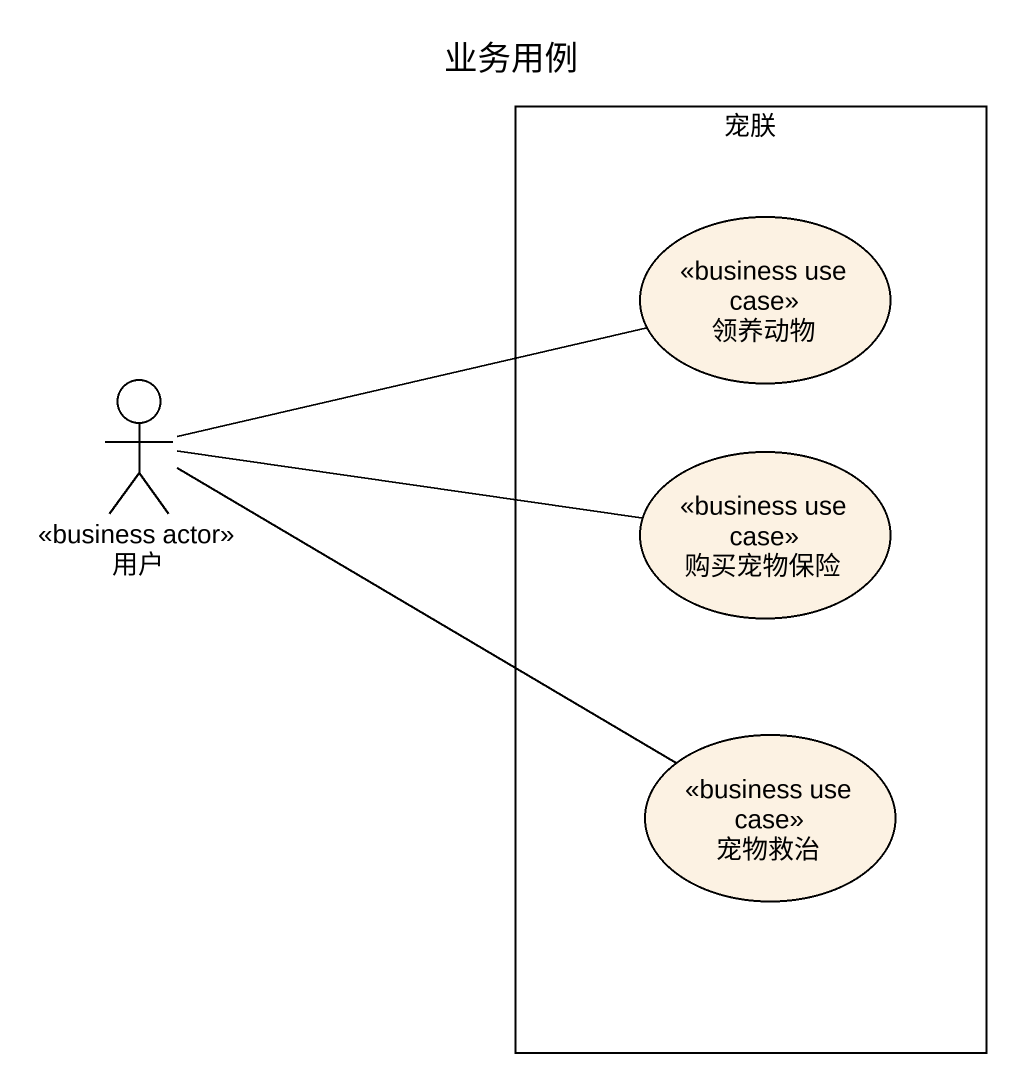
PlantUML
@startuml
title 业务用例
rectangle 宠朕 {
  usecase 领养动物 <<business use case>>
  usecase 购买宠物保险 <<business use case>>
  usecase 宠物救治 <<business use case>>
}
actor 用户 <<business actor>>
用户 -right- 领养动物
用户 -right- 购买宠物保险
用户 -right- 宠物救治
@enduml
